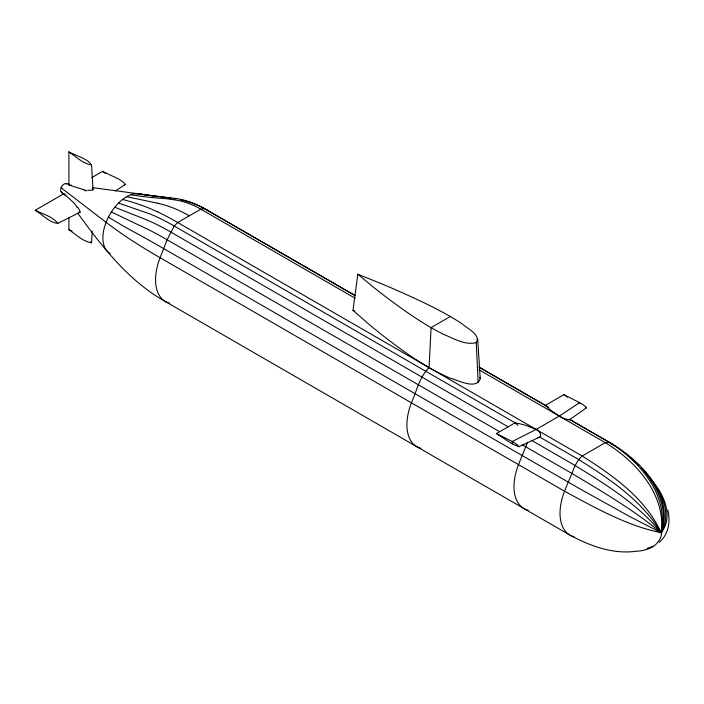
<?xml version="1.0" encoding="UTF-8"?>
<svg xmlns="http://www.w3.org/2000/svg" width="704" height="704" viewBox="0 0 704 704"><rect width="100%" height="100%" fill="white"/><g stroke="black" fill="none" stroke-linecap="round" stroke-linejoin="round"><path stroke-width="1.06" d="M477.699 339.196L480.225 378.699C476.467 390.21 457.882 380.09 450.296 378.224C426.36 368.095 405.126 352.713 384.63 336.952A822.853 475.068 0 0 1 369.186 324.474L352.986 310.35L357.799 274.208L380.477 283.334A875.961 505.727 0 0 1 400.585 291.966C421.582 301.444 442.693 311.027 461.974 323.752C466.717 328.266 481.131 334.69 476.247 342.593C464.974 345.558 453.737 338.448 443.599 334.356C424.028 324.588 406.05 311.969 388.555 298.91A875.961 505.727 0 0 1 373.595 287.302L357.799 274.208M68.904 217.316L68.904 229.733C75.988 234.467 82.87 241.516 91.538 242.801L92.277 231.194M478.94 369.732L605.282 442.675C634.876 460.601 663.018 491.366 661.901 527.982C662.878 543.708 650.531 550.642 635.958 551.267C613.122 554.418 590.383 546.066 570.495 535.427L166.047 301.919C128.709 281.318 102.318 246.866 77.634 213.101M77.352 206.888C78.135 207.874 81.884 213.11 79.033 212.221M61.846 187.836L61.098 187.774L106.084 222.332A286.458 60.535 21.2 0 0 160.09 257.708L564.538 491.216C595.285 507.813 626.604 525.633 661.135 532.743C668.976 494.947 639.267 460.337 608.81 442.112L569.175 419.197M496.47 433.585L513.128 441.989L517.801 445.13L518.989 446.829L511.588 443.529L496.47 433.585L515.09 422.831A107.307 79.332 -20.9 0 1 526.082 425.454L536.14 429.44A21.463 15.866 -20.9 0 1 539.519 431.974M479.019 367.171L545.257 405.416L563.878 394.662L581.31 403.533L585.842 406.771L586.502 407.73L585.842 407.915M108.46 217.043A325.6 72.107 14.9 0 0 133.76 231.836A245.467 21.63 33.6 0 1 163.61 248.556L580.756 489.342L629.886 516.622L661.135 532.743C669.011 509.406 656.506 484.748 641.221 467.456M35.2 210.276C42.838 214.051 52.386 216.48 57.834 223.344C49.676 222.807 42.302 214.456 35.2 210.276L63.888 193.714L74.554 203.5M91.854 177.566L102.608 171.362L119.583 179.502L124.441 183.119L125.242 184.422L124.441 184.809M522.218 444.752L571.595 473.255C602.325 491.621 633.486 509.854 661.135 532.743C674.731 496.03 641.247 461.683 612.339 444.022L569.906 419.522M354.807 295.337L204.362 208.604L200.834 209.167L177.725 222.508L174.196 226.019L167.138 239.747L160.09 257.708A47.661 27.518 -60 0 0 169.673 303.292M527.542 442.323L518.505 464.64A47.661 27.518 -60 0 0 528.097 510.224M531.969 440.59L575.115 465.511C605.994 484.563 637.991 504.302 661.135 532.743C673.27 511.597 659.41 486.358 643.852 471.17M519.094 446.644L539.739 437.061L578.644 459.527C609.646 478.975 642.18 500.579 661.135 532.743C673.358 517.264 664.77 495.59 653.145 482.46M68.904 151.897C75.988 156.631 82.87 163.68 91.538 164.965C86.997 158.162 76.076 155.962 68.904 151.897L68.904 185.02L82.711 189.367M91.538 242.801L91.062 241.446M659.234 542.326C668.598 534.565 670.622 521.347 667.806 510.039M87.586 190.159C88.73 190.344 94.767 190.766 92.506 188.883M586.502 407.73L569.615 419.707A3.089 1.074 14.9 0 1 568.603 419.716L565.083 418.854A10.146 3.511 14.9 0 1 564.045 418.458L563.719 418.326M115.562 190.872L125.242 184.422M450.34 316.518L431.077 327.642L429.062 367.611C419.434 376.93 416.759 390.949 411.426 402.811A47.661 27.518 -60 0 0 421.01 448.395M57.834 223.344L80.168 212.168M653.602 546.269L647.082 548.346M68.904 185.02L71.465 185.258M537.398 437.545L539.07 437.527L540.056 436.77A3.089 2.288 -20.9 0 0 540.654 435.846L540.32 433.154A10.146 7.498 -20.9 0 0 539.845 432.432L539.475 432.001M141.979 194.304L148.79 195.316M134.816 193.662L176.854 198.634A128.172 99.616 -89.2 0 1 204.371 208.56L354.974 295.557M171.098 198.167L92.541 187.66M65.93 183.603L69.124 184.087M151.061 195.677L153.322 196.046M155.584 196.434L157.837 196.83M126.685 196.706L157.59 203.201M118.545 203.06L150.163 214.042A128.172 32.085 40.5 0 1 174.178 225.993M352.986 310.35L354.869 311.054M114.787 207.249L141.108 217.65A149.248 40.894 41.6 0 1 170.65 231.959M68.904 229.733L72.037 231.088M157.458 211.807L149.318 208.226A326.286 116.274 -11.8 0 0 122.584 199.487M111.39 211.957L137.289 224.365A186.349 44.167 39.9 0 1 167.13 239.738M548.803 407.449L545.257 405.416A107.307 37.18 14.9 0 0 551.505 410.775L559.249 416.099A20.9 7.242 14.9 0 0 563.684 418.343M479.301 367.215L546.225 405.856M355.142 298.258L200.834 209.167A120.701 96.29 -80.7 0 0 177.461 200.279L165.862 198.678A326.286 128.427 -14.9 0 1 130.786 194.753M174.196 226.019L515.09 422.831L517.898 425.295M170.667 232.003L508.174 426.862M167.138 239.747L498.793 431.226M567.547 397.223L563.878 394.662M102.608 171.362L105.345 173.395M629.411 456.87L639.118 465.265M613.439 445.166L608.81 442.112L605.282 442.675L582.173 456.016L578.644 459.527L575.115 465.511L564.538 491.216A47.661 27.518 -60 0 0 574.121 536.8M207.882 210.514L208.991 211.658M650.619 479.442L651.878 480.955M61.098 191.761L63.087 194.322M65.375 195.818L63.888 193.714M661.135 532.743C645.718 498.502 613.017 475.526 582.173 456.016L177.725 222.508A120.701 21.023 37.2 0 0 157.467 211.825M479.917 377.388L480.234 378.726M91.538 164.965L93.025 189.904M476.247 342.593L478.166 382.624M579.718 403.506L579.718 402.582L559.249 416.099L536.14 429.44L512.31 441.505L512.31 443.951M110.282 253.546A33.642 19.422 -60 0 1 109.296 215.468A33.642 19.422 -60 0 1 142.754 194.638M157.599 203.245A150.77 87.05 60 0 1 189.279 215.785M174.073 198.66A149.248 114.796 88.3 0 1 175.551 198.889M180.708 199.874A149.248 114.796 88.3 0 1 207.909 210.452M62.48 192.491A4.884 2.816 -60 0 1 61.468 186.947A4.884 2.816 -60 0 1 66.871 184.07M76.534 206.624A44.044 16.403 75.7 0 1 77.282 207.645M74.518 203.755A67.302 30.043 81 0 1 76.296 205.832M85.193 190.062A67.302 30.316 -21.4 0 1 82.509 189.517M86.636 190.837A43.014 16.72 -16.9 0 1 84.841 190.573"/></g></svg>
